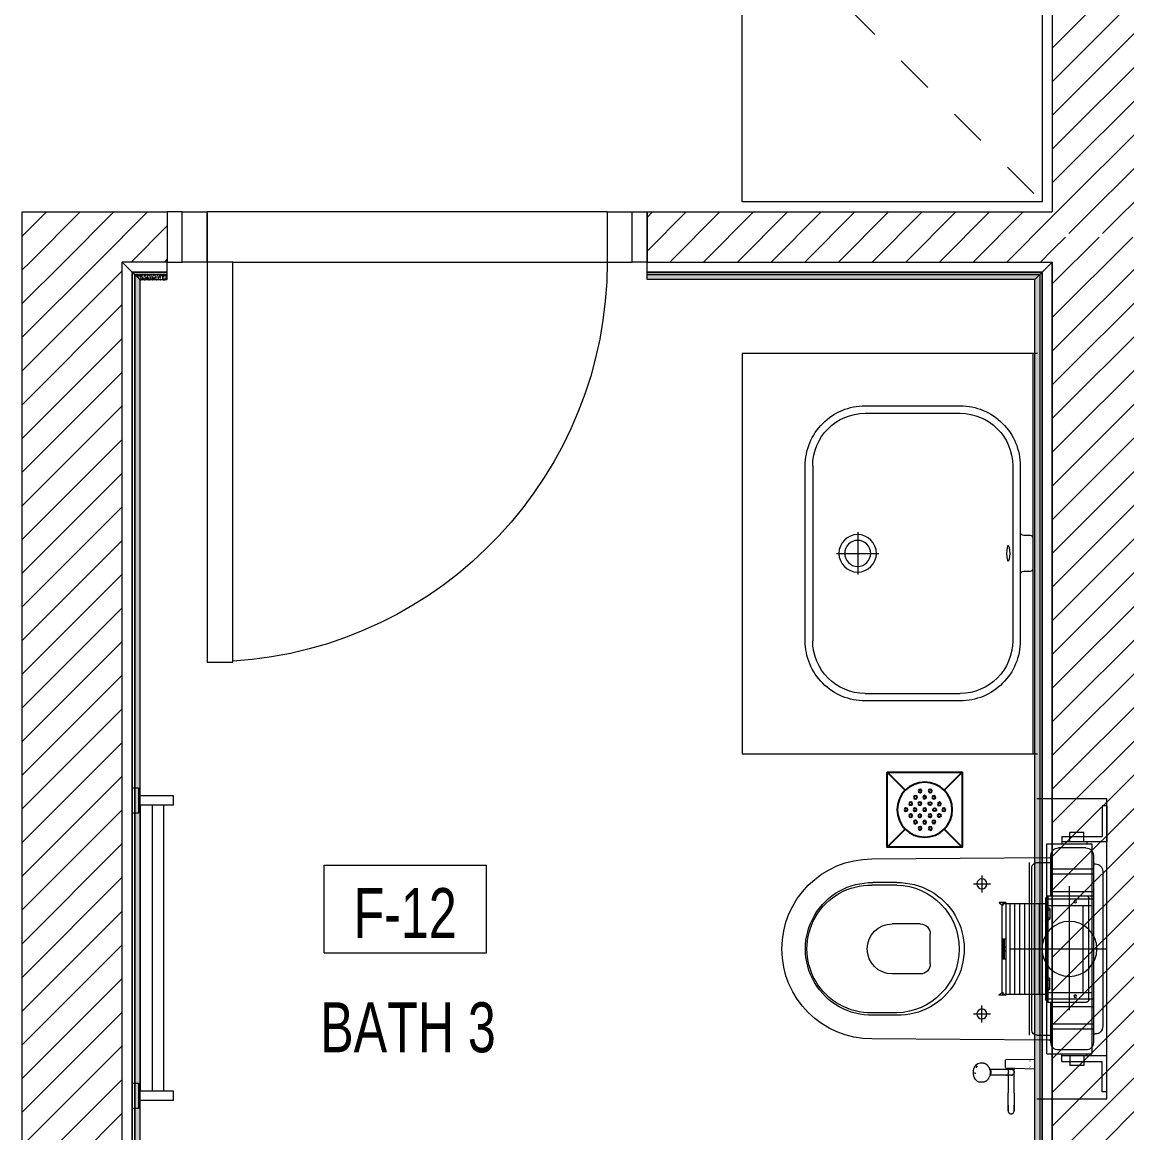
# Model space of a CAD drawing. Header units: millimetres. Extents: x -18512 to 101824, y -95768 to 52898.
# Drawn here: x 59908 to 62117, y -87568 to -85347 of the extents above; entities that cross this region are included whole.
import ezdxf

# ---------------------------------------------------------------- set-up
doc = ezdxf.new("R2010")
doc.units = ezdxf.units.MM
doc.header["$LTSCALE"] = 25
doc.linetypes.add('Dash 3mm', pattern=[6, 3, -3])
doc.layers.get('0').update_dxf_attribs({"color": 254, "lineweight": 0})
for name, color, linetype, lineweight in [('A-AREA-IDEN', 2, 'Continuous', 9), ('A-DOOR', 31, 'Continuous', 18), ('A-WOODEN DOOR FRAM', 9, 'Continuous', 9), ('I-FLR-TILE', 253, 'Continuous', 9), ('I-WALL', 2, 'Continuous', 9), ('Q-CASE', 31, 'Continuous', 13), ('Q-CASE-HDLN', 31, 'Dash 3mm', 13), ('XM-VT6-102-FIRST FLOOR PLAN$0$P-SANR-FIXT', 252, 'Continuous', 9)]:
    doc.layers.add(name, color=color, linetype=linetype, lineweight=lineweight)
for name, color, linetype in [('AR WALL HATCH', 8, 'Continuous'), ('FLOOR DRAIN', 90, 'Continuous'), ('HAT', 8, 'Continuous')]:
    doc.layers.add(name, color=color, linetype=linetype)
doc.styles.add('Arial Narrow_4', font='fi_9001f.ttf', dxfattribs={"width": 0.75, "height": 147.492401})
pattern_1 = [(37.5, (59229.075, -128347.3092), (-0.16000313, 4.89413237), [0, -3.8608, 0, -4.318, 0, -4.1275]), (7.5, (59229.075, -128347.309), (4.4952328, 7.168251), [0, -2.0828, 0, -3.4798, 0, -1.3335]), (327.5, (59225.951, -128347.3092), (7.9099237, 0.01437185), [0, -1.27, 0, -4.572, 0, -5.969]), (317.5, (59225.951, -128347.309), (7.6355645, 2.2292932), [0, -0.635, 0, -2.9972, 0, -3.429])]
pattern_2 = [(45, (59229.075, -128347.31), (-33.67596, 33.67596), [])]

# ---------------------------------------------------------------- blocks, each defined once
blk = doc.blocks.new('floor drain')
at = {"layer": 'FLOOR DRAIN', "linetype": 'Continuous'}
for p, q in [((-75, 75), (-38.9, 38.9)), ((75, 75), (38.9, 38.9)), ((-38.9, -38.9), (-75, -75)), ((38.9, -38.9), (75, -75))]:
    blk.add_line(p, q, dxfattribs=at)
blk.add_lwpolyline([(-75, -75), (75, -75), (75, 75), (-75, 75)], close=True, dxfattribs=at)
blk.add_circle((0, 0), 55, dxfattribs=at)
at = {"layer": 'FLOOR DRAIN', "color": 9, "linetype": 'Continuous'}
for centre in [(-18.6, 24.8), (-9.4, 37.5), (0, 25.1), (11, 37.5), (18.3, 24.5), (-37.6, 0), (-28.1, 11.9), (-19.5, 0), (0, 0), (10.6, 12.1), (38.2, 0), (-28.1, -11.9), (-18.6, -24.8), (-9.8, -12.2), (0, -25.1), (18.3, -24.5), (29.1, -11.6), (-9.4, -37.5), (11, -37.5)]:
    blk.add_circle(centre, 3.17, dxfattribs=at)
for centre, start, end in [((-9.8, 12.2), 0, 180), ((-9.8, 12.2), 180, 0), ((19.9, 0), 0, 180), ((19.9, 0), 180, 0), ((29.1, 11.6), 0, 180), ((29.1, 11.6), 180, 0), ((10.6, -12.1), 0, 180), ((10.6, -12.1), 180, 0)]:
    blk.add_arc(centre, 3.17, start, end, dxfattribs=at)
blk = doc.blocks.new('XM-VT6-102-FIRST FLOOR PLAN$0$Anal Spray - Hygeinc Spray 05 _Powder Room_-5878222-FIRST FLOOR PLAN')
at = {"layer": 'XM-VT6-102-FIRST FLOOR PLAN$0$P-SANR-FIXT'}
for p, q in [((50, 84.8), (51.4, 26.1)), ((54, 75.8), (54, 75)), ((66, 75), (66, 75.8)), ((68.6, 26.1), (70, 84.8)), ((37.4, 28.5), (37.4, -4.7)), ((43.4, 31.8), (43, 31.8)), ((49.4, -5.4), (49.4, 28.1)), ((52.6, 26.1), (60, 26.1)), ((60, 26.1), (67.4, 26.1)), ((23.1, -20.4), (23.2, -24.2)), ((36.1, -5), (31.9, -7.1)), ((53.1, -7.1), (48.9, -5)), ((61.8, -24.2), (61.9, -20.4))]:
    blk.add_line(p, q, dxfattribs=at)
at = {"layer": 'XM-VT6-102-FIRST FLOOR PLAN$0$P-SANR-FIXT', "flags": 128}
for points in [[(-33.7, 31.8), (-34, 31.8), (-34.2, 31.8), (-34.4, 31.8), (-34.7, 31.8), (-34.9, 31.9), (-35.1, 31.9), (-35.4, 32), (-35.6, 32.1), (-35.8, 32.2), (-36.1, 32.2), (-36.3, 32.3), (-36.5, 32.4), (-36.7, 32.6), (-36.9, 32.7), (-37.1, 32.8), (-37.3, 33), (-37.5, 33.1), (-37.7, 33.3), (-37.9, 33.4), (-38, 33.6), (-38.2, 33.8), (-38.3, 33.9), (-38.5, 34.1), (-38.6, 34.3), (-38.8, 34.5), (-38.9, 34.7), (-39, 34.9), (-39.1, 35.2), (-39.2, 35.4), (-39.3, 35.6), (-39.4, 35.8), (-39.5, 36.1), (-39.5, 36.3), (-39.6, 36.5), (-39.6, 36.8), (-39.7, 37), (-39.7, 37.2), (-39.7, 37.5), (-39.7, 37.7), (-39.7, 37.9), (-39.7, 38.2), (-39.7, 38.4), (-39.7, 38.7), (-39.6, 38.9), (-39.6, 39.1), (-39.5, 39.4), (-39.4, 39.6), (-39.4, 39.8), (-39.3, 40), (-39.2, 40.3), (-39.1, 40.5), (-39, 40.7), (-38.8, 40.9), (-38.7, 41.1), (-38.6, 41.3), (-38.4, 41.5), (-38.3, 41.7), (-38.1, 41.9), (-37.9, 42), (-37.8, 42.2), (-37.6, 42.4), (-37.4, 42.5), (-37.2, 42.6), (-37, 42.8), (-36.8, 42.9), (-36.6, 43), (-36.4, 43.1), (-36.2, 43.2), (-36, 43.3), (-35.7, 43.4), (-35.5, 43.5), (-35.3, 43.6), (-35, 43.6), (-34.8, 43.7), (-34.6, 43.7), (-34.3, 43.7), (-34.1, 43.8), (-33.9, 43.8), (-33.7, 43.8)], [(1.9, 43.8), (-2.8, 43.8), (-7.2, 43.8), (-11.3, 43.8), (-15, 43.8), (-18.4, 43.8), (-21.5, 43.8), (-24.3, 43.8), (-26.7, 43.8), (-28.7, 43.8), (-30.4, 43.8), (-31.8, 43.8), (-32.8, 43.8), (-33.4, 43.8), (-33.7, 43.8), (-33.7, 43.8)], [(-33.7, 43.8), (-33.5, 43.8), (-33, 43.8), (-32.1, 43.8), (-30.9, 43.8), (-29.3, 43.8), (-27.3, 43.8), (-25, 43.8), (-22.7, 43.8)], [(-22.7, 31.8), (-25.3, 31.8), (-27.5, 31.8), (-29.5, 31.8), (-31, 31.8), (-32.2, 31.8), (-33.1, 31.8), (-33.6, 31.8), (-33.7, 31.8)], [(-33.7, 31.8), (-33.5, 31.8), (-33, 31.8), (-32.1, 31.8), (-30.9, 31.8), (-29.3, 31.8), (-27.3, 31.8), (-25, 31.8), (-22.4, 31.8), (-19.4, 31.8), (-16, 31.8), (-12.4, 31.8), (-8.4, 31.8), (-4.1, 31.8), (0.5, 31.8), (1.9, 31.8)], [(1.9, 43.8), (7.4, 43.8), (12.5, 43.8), (17.3, 43.8), (21.6, 43.8), (25.6, 43.8), (29.2, 43.8), (32.4, 43.8), (35.3, 43.8), (37.7, 43.8), (39.7, 43.8), (41.2, 43.8), (42.4, 43.8), (43.1, 43.8), (43.4, 43.8)], [(37.7, 31.8), (37, 31.8), (34.5, 31.8), (31.6, 31.8), (28.3, 31.8), (24.5, 31.8), (20.4, 31.8), (16, 31.8), (11.1, 31.8), (5.9, 31.8), (1.9, 31.8)], [(37.4, 37.8), (37.4, 37.7), (37.4, 37.5), (37.4, 37.3), (37.4, 37), (37.4, 36.7), (37.4, 36.3), (37.4, 35.8), (37.4, 35.3), (37.4, 34.7), (37.4, 34.1), (37.4, 33.4), (37.4, 32.6), (37.4, 31.8), (37.4, 30.9), (37.4, 30), (37.4, 29), (37.4, 28.3)], [(38, 43.8), (39.2, 43.8), (40.7, 43.8), (42.1, 43.8), (43.5, 43.8), (44.8, 43.8), (46.1, 43.8), (47.3, 43.8), (48.5, 43.8), (49.7, 43.8), (50.8, 43.8), (51.8, 43.8)], [(52.4, 31.8), (51.5, 31.8), (50.4, 31.8), (49.3, 31.8)], [(49.4, 28.3), (49.4, 29.3), (49.4, 30.3), (49.4, 31.2), (49.4, 32.1), (49.4, 32.9), (49.4, 33.6), (49.4, 34.3), (49.4, 34.9), (49.4, 35.5), (49.4, 36), (49.4, 36.4), (49.4, 36.8), (49.4, 37.1), (49.4, 37.4), (49.4, 37.6), (49.4, 37.7), (49.4, 37.8)], [(31.9, -7.1), (31.3, -7.5), (30.7, -7.8), (30.1, -8.2), (29.5, -8.6), (29, -9), (28.4, -9.4), (27.9, -9.9), (27.4, -10.3), (26.9, -10.8), (26.5, -11.3), (26, -11.8), (25.6, -12.4), (25.2, -12.9), (24.9, -13.5), (24.6, -14.1), (24.3, -14.7), (24, -15.3), (23.8, -16), (23.6, -16.6), (23.4, -17.3), (23.3, -17.9), (23.2, -18.6), (23.1, -19.3), (23.1, -20), (23.1, -20.6), (23.2, -21.1)], [(39.1, -3.9), (38.7, -4), (38.3, -4.2), (37.8, -4.3), (37.4, -4.4), (37, -4.6), (36.6, -4.8), (36.2, -5), (36.1, -5)], [(48.9, -5), (48.5, -4.8), (48.1, -4.7), (47.7, -4.5), (47.3, -4.4), (46.9, -4.2), (46.6, -4.1)], [(61.8, -21.1), (61.9, -20.4), (61.9, -19.7), (61.9, -19.1), (61.8, -18.4), (61.7, -17.7), (61.5, -17.1), (61.4, -16.4), (61.2, -15.8), (60.9, -15.1), (60.6, -14.5), (60.3, -13.9), (60, -13.3), (59.6, -12.7), (59.2, -12.2), (58.8, -11.7), (58.4, -11.1), (57.9, -10.6), (57.4, -10.2), (56.9, -9.7), (56.4, -9.3), (55.9, -8.8), (55.3, -8.4), (54.7, -8.1), (54.1, -7.7), (53.5, -7.4), (53.1, -7.1)]]:
    blk.add_lwpolyline(points, dxfattribs=at)
at = {"layer": 'XM-VT6-102-FIRST FLOOR PLAN$0$P-SANR-FIXT'}
for centre, major_axis, ratio, start_param, end_param in [((43.4, 37.8), (0, 6), 0.999739, 1.364354, 1.741189), ((43.4, 37.8), (0, 6), 0.999739, 0.523599, 1.308997), ((43.4, 37.8), (0, 6), 0.999739, 0, 0.498269), ((43.4, 37.8), (0, 6), 0.999739, 4.974188, 6.283185), ((43.4, 37.8), (0, 6), 0.999739, 4.541669, 4.912544), ((42.5, -20.1), (19.4, 0), 0.721124, 3.141593, 3.28053), ((43.4, -7), (-6, 0), 0.707107, 4.712389, 5.448047), ((43.4, -7), (6, 0), 0.707107, 0.5266, 1.570796), ((42.5, -20.1), (19.4, 0), 0.721124, 6.139689, 6.347427), ((42.5, -24), (19.3, 0), 0.721124, 3.141593, 4.712389), ((42.5, -20.1), (19.4, 0), 0.721124, 4.548369, 4.712389), ((42.5, -24), (-19.3, 0), 0.721124, 1.570796, 3.141593), ((42.5, -20.1), (19.4, 0), 0.721124, 5.237277, 5.497787)]:
    blk.add_ellipse(centre, major_axis=major_axis, ratio=ratio, start_param=start_param, end_param=end_param, dxfattribs=at)
for points, knots in [([(37.5, 36.8), (37.4, 37.4), (37.4, 38.8), (38.1, 40.8), (39.5, 42.5), (41.3, 43.5), (42.7, 43.8), (43.4, 43.8)], [0.4461368, 0.4461368, 0.4461368, 0.4461368, 0.5555556, 0.6666667, 0.7777778, 0.8888889, 1, 1, 1, 1]), ([(43.4, 43.8), (44.1, 43.8), (45.5, 43.5), (47.4, 42.5), (48.7, 40.8), (49.5, 38.8), (49.5, 37.4), (49.3, 36.8)], [0, 0, 0, 0, 0.1111111, 0.2222222, 0.3333333, 0.4444444, 0.5539669, 0.5539669, 0.5539669, 0.5539669]), ([(43.4, 32.7), (44.2, 32.7), (45.8, 32.5), (47.5, 31.7), (48.5, 30.8), (49, 30), (49.4, 29.2), (49.4, 28.6), (49.4, 28.3)], [-1, -1, -1, -1, -0.875, -0.75, -0.6875, -0.625, -0.5625, -0.5, -0.5, -0.5, -0.5]), ([(37.5, -4.6), (37.5, -4.6), (37.6, -4.6), (37.7, -4.5), (37.8, -4.4), (38, -4.3), (38.3, -4.2), (38.7, -4.1), (38.9, -4)], [0.7142857, 0.7142857, 0.7142857, 0.7142857, 0.75, 0.7857143, 0.8214286, 0.8571429, 0.9285714, 1, 1, 1, 1])]:
    blk.add_open_spline(points, degree=3, knots=knots, dxfattribs=at)
for points in [[(37.4, 28.3), (37.4, 28.9), (37.7, 30), (39, 31.5), (41, 32.5), (42.6, 32.7), (43.4, 32.7)], [(38.9, -4), (39, -4), (39, -3.9), (39.1, -3.9)], [(39.4, -3.9), (39.9, -3.8), (40.9, -3.7), (42, -3.6), (42.5, -3.6)], [(42.5, -3.6), (43.3, -3.6), (44.9, -3.7), (46.4, -4.1), (47.1, -4.3)], [(47.1, -4.3), (47.4, -4.4), (47.9, -4.6), (48.4, -4.8), (48.6, -4.9)], [(49, -5.3), (49, -5.3), (48.9, -5.3), (48.8, -5.3), (48.6, -5.3), (48.5, -5.3), (48.4, -5.3)], [(48.6, -4.9), (48.7, -5), (49, -5.1), (49.1, -5.2), (49.2, -5.2)]]:
    blk.add_open_spline(points, degree=3, dxfattribs=at)
blk = doc.blocks.new('A$C6F726D13')
at = {"color": 252, "lineweight": 9}
for p, q in [((-5182.3, -1207.5), (-5195, -1207.5)), ((-5182.3, -1258.3), (-5182.3, -1207.5)), ((-5112.4, -1223.3), (-5182.3, -1223.3)), ((-5112.4, -1242.4), (-5182.3, -1242.4)), ((-5178.6, -1242.4), (-5178.6, -1813.9)), ((-5154.8, -1813.9), (-5154.8, -1242.4)), ((-5132, -1242.4), (-5132, -1813.9)), ((-5112.4, -1223.3), (-5112.4, -1242.4)), ((-3386, -1226.6), (-3246, -1226.6)), ((-3246, -1240.6), (-3255, -1240.6)), ((-3255, -1240.6), (-3255, -1301.6)), ((-3246, -1226.6), (-3246, -1826.6)), ((-3246, -1240.6), (-3246, -1312.6)), ((-5195, -1258.3), (-5182.3, -1258.3)), ((-3336, -1301.6), (-3336, -1316.6)), ((-3336, -1301.6), (-3255, -1301.6)), ((-3320, -1312.6), (-3320, -1293.6)), ((-3292, -1293.6), (-3320, -1293.6)), ((-3292, -1312.6), (-3292, -1293.6)), ((-3366, -1316.6), (-3276, -1316.6)), ((-3366, -1316.6), (-3366, -1736.6)), ((-3287.7, -1324.6), (-3342.7, -1324.6)), ((-3246, -1312.6), (-3336, -1312.6)), ((-3286, -1312.6), (-3286, -1316.6)), ((-3276, -1736.6), (-3276, -1316.6)), ((-3400.6, -1353.9), (-3400.6, -1699.2)), ((-3385.6, -1353.9), (-3355.6, -1353.9)), ((-3357.7, -1339.6), (-3357.7, -1420.1)), ((-3272.7, -1713.6), (-3272.7, -1339.6)), ((-3395.6, -1363.9), (-3395.6, -1689.2)), ((-3357.7, -1366.6), (-3272.7, -1366.6)), ((-3357.7, -1376.6), (-3272.7, -1376.6)), ((-3272.7, -1356.6), (-3269, -1356.6)), ((-3254, -1681.6), (-3254, -1371.6)), ((-3666, -1393.9), (-3713.6, -1393.9)), ((-3666, -1398.9), (-3715.6, -1398.9)), ((-3363.5, -1633.1), (-3363.5, -1420.1)), ((-3363.5, -1420.1), (-3287, -1420.1)), ((-3357.7, -1411.6), (-3272.7, -1411.6)), ((-3320.6, -1404.3), (-3320.6, -1652.1)), ((-3448, -1434.1), (-3461.9, -1434.1)), ((-3461.9, -1434.6), (-3461.9, -1434.1)), ((-3456, -1438), (-3461.9, -1434.6)), ((-3456, -1615.7), (-3456, -1438)), ((-3454, -1440.1), (-3454, -1434.1)), ((-3454, -1436.1), (-3368.5, -1436.1)), ((-3448, -1619.6), (-3448, -1434.1)), ((-3440, -1617.1), (-3440, -1436.1)), ((-3430.2, -1617.1), (-3430.2, -1436.1)), ((-3420.4, -1617.1), (-3420.4, -1436.1)), ((-3410.7, -1617.1), (-3410.7, -1436.1)), ((-3400.9, -1617.1), (-3400.9, -1436.1)), ((-3391.1, -1617.1), (-3391.1, -1436.1)), ((-3381.3, -1617.1), (-3381.3, -1436.1)), ((-3368.5, -1627.6), (-3368.5, -1425.6)), ((-3366.5, -1423.6), (-3365.5, -1423.6)), ((-3365.5, -1422.1), (-3365.5, -1423.6)), ((-3363.5, -1426.6), (-3272.7, -1426.6)), ((-3363.5, -1439.6), (-3276, -1439.6)), ((-3293.5, -1613.6), (-3293.5, -1439.6)), ((-3282, -1425.1), (-3282, -1628.1)), ((-3368.5, -1449.1), (-3362, -1449.1)), ((-3368.5, -1464.1), (-3362, -1464.1)), ((-3366.5, -1444.6), (-3362, -1444.6)), ((-3360, -1446.6), (-3360, -1466.6)), ((-3618.8, -1476.6), (-3675, -1476.6)), ((-3366.5, -1468.6), (-3362, -1468.6)), ((-3598.8, -1496.6), (-3598.8, -1556.6)), ((-3454, -1506.8), (-3448, -1506.8)), ((-3454, -1546.8), (-3454, -1506.8)), ((-3451, -1546.8), (-3451, -1506.8)), ((-3725, -1526.6), (-3725, -1526.6)), ((-3451, -1522.8), (-3448, -1522.8)), ((-3451, -1530.8), (-3448, -1530.8)), ((-3440, -1526.6), (-3246, -1526.6)), ((-3454, -1546.8), (-3448, -1546.8)), ((-3618.8, -1576.6), (-3675, -1576.6)), ((-3368.5, -1589.1), (-3362, -1589.1)), ((-3366.5, -1584.6), (-3362, -1584.6)), ((-3360, -1606.6), (-3360, -1586.6)), ((-3461, -1618.6), (-3456, -1615.7)), ((-3461, -1619.6), (-3461, -1618.6)), ((-3448, -1619.6), (-3461, -1619.6)), ((-3454, -1619.6), (-3454, -1613.6)), ((-3368.5, -1617.1), (-3454, -1617.1)), ((-3368.5, -1604.1), (-3362, -1604.1)), ((-3366.5, -1608.6), (-3362, -1608.6)), ((-3363.5, -1613.6), (-3276, -1613.6)), ((-3366.5, -1629.6), (-3365.5, -1629.6)), ((-3365.5, -1631.1), (-3365.5, -1629.6)), ((-3363.5, -1626.6), (-3272.7, -1626.6)), ((-3363.5, -1633.1), (-3272.7, -1633.1)), ((-3357.7, -1633.1), (-3357.7, -1713.6)), ((-3357.7, -1641.6), (-3272.7, -1641.6)), ((-3666, -1654.2), (-3715.6, -1654.2)), ((-3666, -1659.2), (-3713.6, -1659.2)), ((-3357.7, -1676.6), (-3272.7, -1676.6)), ((-3357.7, -1686.6), (-3272.7, -1686.6)), ((-3385.6, -1699.2), (-3355.6, -1699.2)), ((-3272.7, -1696.6), (-3269, -1696.6)), ((-3287.7, -1728.6), (-3342.7, -1728.6)), ((-3366, -1736.6), (-3276, -1736.6)), ((-3336, -1751.6), (-3336, -1736.6)), ((-3246, -1740.6), (-3336, -1740.6)), ((-3336, -1751.6), (-3255, -1751.6)), ((-3320, -1740.6), (-3320, -1759.6)), ((-3292, -1740.6), (-3292, -1759.6)), ((-3286, -1740.6), (-3286, -1736.6)), ((-3255, -1812.6), (-3255, -1751.6)), ((-3246, -1812.6), (-3246, -1740.6)), ((-3292, -1759.6), (-3320, -1759.6)), ((-5182.3, -1798), (-5195, -1798)), ((-5182.3, -1848.8), (-5182.3, -1798)), ((-5112.4, -1813.9), (-5182.3, -1813.9)), ((-5112.4, -1813.9), (-5112.4, -1832.9)), ((-3246, -1812.6), (-3255, -1812.6)), ((-5112.4, -1832.9), (-5182.3, -1832.9)), ((-3246, -1826.6), (-3386, -1826.6)), ((-5195, -1848.8), (-5182.3, -1848.8)), ((-3975, -1916.9), (-3384.5, -1916.9)), ((-3975, -2716.9), (-3975, -1916.9)), ((-3394.1, -2716.9), (-3394.1, -1916.9)), ((-3729.1, -2037.5), (-3539.1, -2037.5)), ((-3834.1, -2492.5), (-3834.1, -2142.5)), ((-3434.1, -2492.5), (-3434.1, -2142.5)), ((-3419.1, -2359.2), (-3419.1, -2275.8)), ((-3729.1, -2597.5), (-3539.1, -2597.5)), ((-3384.5, -2716.9), (-3975, -2716.9))]:
    blk.add_line(p, q, dxfattribs=at)
at = {"color": 252, "lineweight": 9, "ltscale": 30}
for p, q in [((-3512.6, -1396.6), (-3478.6, -1396.6)), ((-3495.6, -1379.6), (-3495.6, -1413.6)), ((-3495.6, -1673.6), (-3495.6, -1639.6)), ((-3512.6, -1656.6), (-3478.6, -1656.6))]:
    blk.add_line(p, q, dxfattribs=at)
at = {"color": 252, "lineweight": 9, "ltscale": 2}
for p, q in [((-3744.1, -2360), (-3744.1, -2275)), ((-3786.6, -2317.5), (-3701.6, -2317.5))]:
    blk.add_line(p, q, dxfattribs=at)
at = {"color": 252, "lineweight": 9}
for points in [[(-3355.6, -1351, 0.41586), (-3362.6, -1344), (-3715.6, -1346.6, 1), (-3715.6, -1706.6), (-3362.6, -1709.1, 0.41586), (-3355.6, -1702.1)], [(-3539.1, -2022.5), (-3729.1, -2022.5, 0.414214), (-3849.1, -2142.5), (-3849.1, -2492.5, 0.414214), (-3729.1, -2612.5), (-3539.1, -2612.5, 0.414214), (-3419.1, -2492.5), (-3419.1, -2359.2, -0.36397), (-3414.9, -2354.3), (-3412.1, -2353.8), (-3399.1, -2353.8, 0.414214), (-3394.1, -2348.8), (-3394.1, -2286.2, 0.414214), (-3399.1, -2281.2), (-3412.1, -2281.2), (-3414.9, -2280.7, -0.36397), (-3419.1, -2275.8), (-3419.1, -2142.5, 0.414214)]]:
    blk.add_lwpolyline(points, format="xyb", close=True, dxfattribs=at)
for centre, radius in [((-3495.6, -1396.6), 10), ((-3309, -1432.1), 2.5), ((-3320.6, -1526.6), 55), ((-3309, -1621.1), 2.5), ((-3495.6, -1656.6), 10), ((-3744.1, -2317.5), 37.5), ((-3744.1, -2317.5), 26)]:
    blk.add_circle(centre, radius, dxfattribs=at)
for centre, radius, start, end in [((-3342.7, -1339.6), 15, 90, 180), ((-3287.7, -1339.6), 15, 0, 90), ((-3385.6, -1363.9), 10, 90, 180), ((-3269, -1371.6), 15, 0, 90), ((-3715.9, -1526.6), 132.7, 88.9853, 271.0147), ((-3663.7, -1526.6), 132.7, 268.9853, 91.0147), ((-3717.9, -1526.6), 127.7, 88.9459, 271.0541), ((-3668.7, -1526.6), 127.7, 271.1929, 88.8071), ((-3363.5, -1422.1), 2, 90, 180), ((-3287, -1425.1), 5, 0, 90), ((-3366.5, -1425.6), 2, 90, 180), ((-3366.5, -1442.6), 2, 180, 270), ((-3362, -1446.6), 2, 0, 90), ((-3362, -1447.1), 2, 270, 0), ((-3362, -1466.1), 2, 0, 90), ((-3675, -1526.6), 50, 90, 180), ((-3618.8, -1496.6), 20, 0, 90), ((-3366.5, -1470.6), 2, 90, 180), ((-3362, -1466.6), 2, 270, 0), ((-3675, -1526.6), 50, 180, 270), ((-3618.8, -1556.6), 20, 270, 0), ((-3366.5, -1582.6), 2, 180, 270), ((-3362, -1586.6), 2, 0, 90), ((-3362, -1587.1), 2, 270, 0), ((-3366.5, -1610.6), 2, 90, 180), ((-3362, -1606.1), 2, 0, 90), ((-3362, -1606.6), 2, 270, 0), ((-3366.5, -1627.6), 2, 180, 270), ((-3363.5, -1631.1), 2, 180, 270), ((-3287, -1628.1), 5, 270, 0), ((-3269, -1681.6), 15, 270, 0), ((-3385.6, -1689.2), 10, 180, 270), ((-3342.7, -1713.6), 15, 180, 270), ((-3287.7, -1713.6), 15, 270, 0), ((-3729.1, -2142.5), 105, 90, 180), ((-3539.1, -2142.5), 105, 0, 90), ((-3729.1, -2492.5), 105, 180, 270), ((-3539.1, -2492.5), 105, 270, 0)]:
    blk.add_arc(centre, radius, start, end, dxfattribs=at)
blk.add_ellipse((-3442.8, -2317.5), major_axis=(0, -15.8), ratio=0.216894, dxfattribs=at)
at = {"color": 252, "lineweight": 5, "rotation": 270.1829479278986}
blk.add_blockref('XM-VT6-102-FIRST FLOOR PLAN$0$Anal Spray - Hygeinc Spray 05 _Powder Room_-5878222-FIRST FLOOR PLAN', (-3474.9, -1236.8), dxfattribs=at)
at = {"color": 252, "lineweight": 5}
blk.add_blockref('floor drain', (-3610, -1805), dxfattribs=at)
blk = doc.blocks.new('E  Naga_Single-Panel3 - NAGA-Formal Powder Room Door _WD04_-9060553-FIRST FLOOR PLAN')
at = {"layer": 'A-DOOR', "lineweight": 18}
for p, q in [((-400, 50), (-450, 50)), ((-400, 50), (-400, -50)), ((450, 50), (400, 50)), ((400, 50), (400, -50)), ((400, -50), (400, 50)), ((-400, -50), (-450, -50)), ((349, -850), (349, -50)), ((349, -50), (400, -50)), ((400, -50), (400, -850)), ((400, -50), (450, -50)), ((400, -850), (349, -850))]:
    blk.add_line(p, q, dxfattribs=at)
at = {"layer": 'A-DOOR'}
blk.add_arc((400, -50), 800, 180, 266.3449, dxfattribs=at)
blk = doc.blocks.new('M_NAGA Room Tag - Room Tag-1756429-FIRST FLOOR PLAN')
at = {"layer": 'A-AREA-IDEN'}
for p, q in [((-3.25, 1.75), (-3.25, -1.75)), ((-3.25, 1.75), (3.25, 1.75)), ((3.25, 1.75), (3.25, -1.75)), ((-3.25, -1.75), (3.25, -1.75))]:
    blk.add_line(p, q, dxfattribs=at)
blk = doc.blocks.new('M_Tall Cabinet-Single Door_2_1 - MASTER_S CLOSET-6643864-FIRST FLOOR PLAN_')
at = {"layer": 'Q-CASE'}
for p, q in [((318.7, 0), (-281.3, 0)), ((-281.3, 0), (-281.3, -600)), ((318.7, -600), (318.7, 0)), ((-281.3, -600), (318.7, -600))]:
    blk.add_line(p, q, dxfattribs=at)
at = {"layer": 'Q-CASE-HDLN'}
blk.add_line((-281.3, 0), (318.7, -600), dxfattribs=at)

msp = doc.modelspace()

# ---------------------------------------------------------------- hatches: boundary and pattern name
at = {"layer": 'AR WALL HATCH', "lineweight": 5}
h = msp.add_hatch(dxfattribs=at)
h.set_pattern_fill('ANSI31', color=256, scale=15, style=0)
h.set_pattern_definition(pattern_2)
h.paths.add_polyline_path([(62027.6, -85033.7), (62027.6, -84676.4), (62168.1, -84768.6), (62168.1, -84527.4), (61968.1, -84520.4), (61968.1, -85769.9), (62168.1, -85769.9), (62168.1, -84520.4), (62167.6, -84520.4), (62167.6, -85033.7)])
h = msp.add_hatch(dxfattribs=at)
h.set_pattern_fill('ANSI31', color=256, scale=15, style=0)
h.set_pattern_definition(pattern_2)
h.paths.add_polyline_path([(60198.1, -85726.9), (60198.1, -85826.9), (59908.1, -85826.9), (59908.1, -85726.9)])
h.paths.add_polyline_path([(61158.1, -85826.9), (61158.1, -85726.9), (61968.1, -85726.9), (61968.1, -85826.9)])
h = msp.add_hatch(dxfattribs=at)
h.set_pattern_fill('ANSI31', color=256, scale=15, style=0)
h.set_pattern_definition(pattern_2)
h.paths.add_polyline_path([(62168.1, -85776.9), (62168.1, -88832.4), (61968.1, -88832.4), (61968.1, -85776.9), (62081.5, -85776.9)], flags=0)
h = msp.add_hatch(dxfattribs=at)
h.set_pattern_fill('ANSI31', color=256, scale=15, style=0)
h.set_pattern_definition(pattern_2)
h.paths.add_polyline_path([(60108.1, -85826.9), (60108.1, -88432.4), (59908.1, -88432.4), (59908.1, -85826.9)], flags=0)
at = {"layer": 'HAT'}
h = msp.add_hatch(dxfattribs=at)
h.set_pattern_fill('AR-SAND', color=256, scale=0.1, style=0)
h.set_pattern_definition(pattern_1)
h.paths.add_polyline_path([(60133.1, -88651.9), (60133.1, -85851.9), (60143.1, -85861.9), (60143.1, -88641.9)])
h = msp.add_hatch(dxfattribs=at)
h.set_pattern_fill('AR-SAND', color=256, scale=0.1, style=0)
h.set_pattern_definition(pattern_1)
h.paths.add_polyline_path([(60198.1, -85851.9), (60133.1, -85851.9), (60143.1, -85861.9), (60198.1, -85861.9)])
h = msp.add_hatch(dxfattribs=at)
h.set_pattern_fill('AR-SAND', color=256, scale=0.1, style=0)
h.set_pattern_definition(pattern_1)
h.paths.add_polyline_path([(61158.1, -85851.9), (61943.1, -85851.9), (61933.1, -85861.9), (61158.1, -85861.9)])
h = msp.add_hatch(dxfattribs=at)
h.set_pattern_fill('AR-SAND', color=256, scale=0.1, style=0)
h.set_pattern_definition(pattern_1)
h.paths.add_polyline_path([(61943.1, -88651.9), (61933.1, -88641.9), (61933.1, -85861.9), (61943.1, -85851.9)])

# ---------------------------------------------------------------- linework, layer by layer
at = {"layer": 'A-DOOR'}
for p, q in [((61078.1, -85726.9), (60278.1, -85726.9)), ((60329.1, -85826.9), (61078.1, -85826.9))]:
    msp.add_line(p, q, dxfattribs=at)
at = {"layer": 'A-WOODEN DOOR FRAM'}
for points in [[(60228.1, -85726.9), (60198.1, -85726.9), (60198.1, -85826.9), (60228.1, -85826.9)], [(61128.1, -85726.9), (61158.1, -85726.9), (61158.1, -85826.9), (61128.1, -85826.9)]]:
    msp.add_lwpolyline(points, close=True, dxfattribs=at)
at = {"layer": 'I-FLR-TILE', "lineweight": 13}
for points in [[(60108.1, -88676.9), (60108.1, -85826.9), (60128.1, -85846.9), (60128.1, -88656.9)], [(60198.1, -85826.9), (60108.1, -85826.9), (60128.1, -85846.9), (60198.1, -85846.9)], [(61158.1, -85826.9), (61968.1, -85826.9), (61948.1, -85846.9), (61158.1, -85846.9)], [(61948.1, -88656.9), (61968.1, -88676.9), (61968.1, -85826.9), (61948.1, -85846.9)], [(60128.1, -88656.9), (60128.1, -85846.9), (60133.1, -85851.9), (60133.1, -88651.9)], [(60198.1, -85846.9), (60128.1, -85846.9), (60133.1, -85851.9), (60198.1, -85851.9)], [(60133.1, -88651.9), (60133.1, -85851.9), (60143.1, -85861.9), (60143.1, -88641.9)], [(60198.1, -85851.9), (60133.1, -85851.9), (60143.1, -85861.9), (60198.1, -85861.9)], [(61158.1, -85846.9), (61948.1, -85846.9), (61943.1, -85851.9), (61158.1, -85851.9)], [(61158.1, -85851.9), (61943.1, -85851.9), (61933.1, -85861.9), (61158.1, -85861.9)], [(61943.1, -88651.9), (61933.1, -88641.9), (61933.1, -85861.9), (61943.1, -85851.9)], [(61948.1, -85846.9), (61943.1, -85851.9), (61943.1, -88651.9), (61948.1, -88656.9)]]:
    msp.add_lwpolyline(points, close=True, dxfattribs=at)
at = {"layer": 'I-WALL'}
for p, q in [((61968.1, -85326.9), (61968.1, -85726.9)), ((59908.1, -85726.9), (60198.1, -85726.9)), ((59908.1, -88812.4), (59908.1, -85726.9)), ((60198.1, -85726.9), (60198.1, -85826.9)), ((61158.1, -85826.9), (61158.1, -85726.9)), ((61158.1, -85726.9), (61368.1, -85726.9)), ((61368.1, -85726.9), (61968.1, -85726.9)), ((60108.1, -88676.9), (60108.1, -85826.9)), ((60198.1, -85826.9), (60108.1, -85826.9)), ((61158.1, -85826.9), (61968.1, -85826.9)), ((61968.1, -85826.9), (61968.1, -88832.4))]:
    msp.add_line(p, q, dxfattribs=at)

# ---------------------------------------------------------------- block references
at = {"color": 252, "xscale": -1, "rotation": 180}
msp.add_blockref('A$C6F726D13', (65323.1, -88726.9), dxfattribs=at)
at = {"layer": 'A-AREA-IDEN', "lineweight": 18, "xscale": -49.99999999999998, "yscale": 49.99999999999998, "zscale": 49.99999999999998, "rotation": 180}
msp.add_blockref('M_NAGA Room Tag - Room Tag-1756429-FIRST FLOOR PLAN', (60674.3, -87120.6), dxfattribs=at)
at = {"layer": 'A-DOOR', "xscale": -1}
msp.add_blockref('E  Naga_Single-Panel3 - NAGA-Formal Powder Room Door _WD04_-9060553-FIRST FLOOR PLAN', (60678.1, -85776.9), dxfattribs=at)
at = {"layer": 'Q-CASE', "xscale": -1, "rotation": 90}
msp.add_blockref('M_Tall Cabinet-Single Door_2_1 - MASTER_S CLOSET-6643864-FIRST FLOOR PLAN_', (61348.1, -85388.1), dxfattribs=at)

# ---------------------------------------------------------------- texts
at = {"layer": 'A-AREA-IDEN', "lineweight": 18, "char_height": 100, "width": 889.2, "attachment_point": 8, "line_spacing_factor": 0.968573, "style": 'Arial Narrow_4'}
for s, insert in [('F-12', (60674, -87178.7)), ('BATH 3', (60679.7, -87408.4))]:
    msp.add_mtext(s, dxfattribs=dict(at, insert=insert))

doc.saveas('drawing.dxf')
